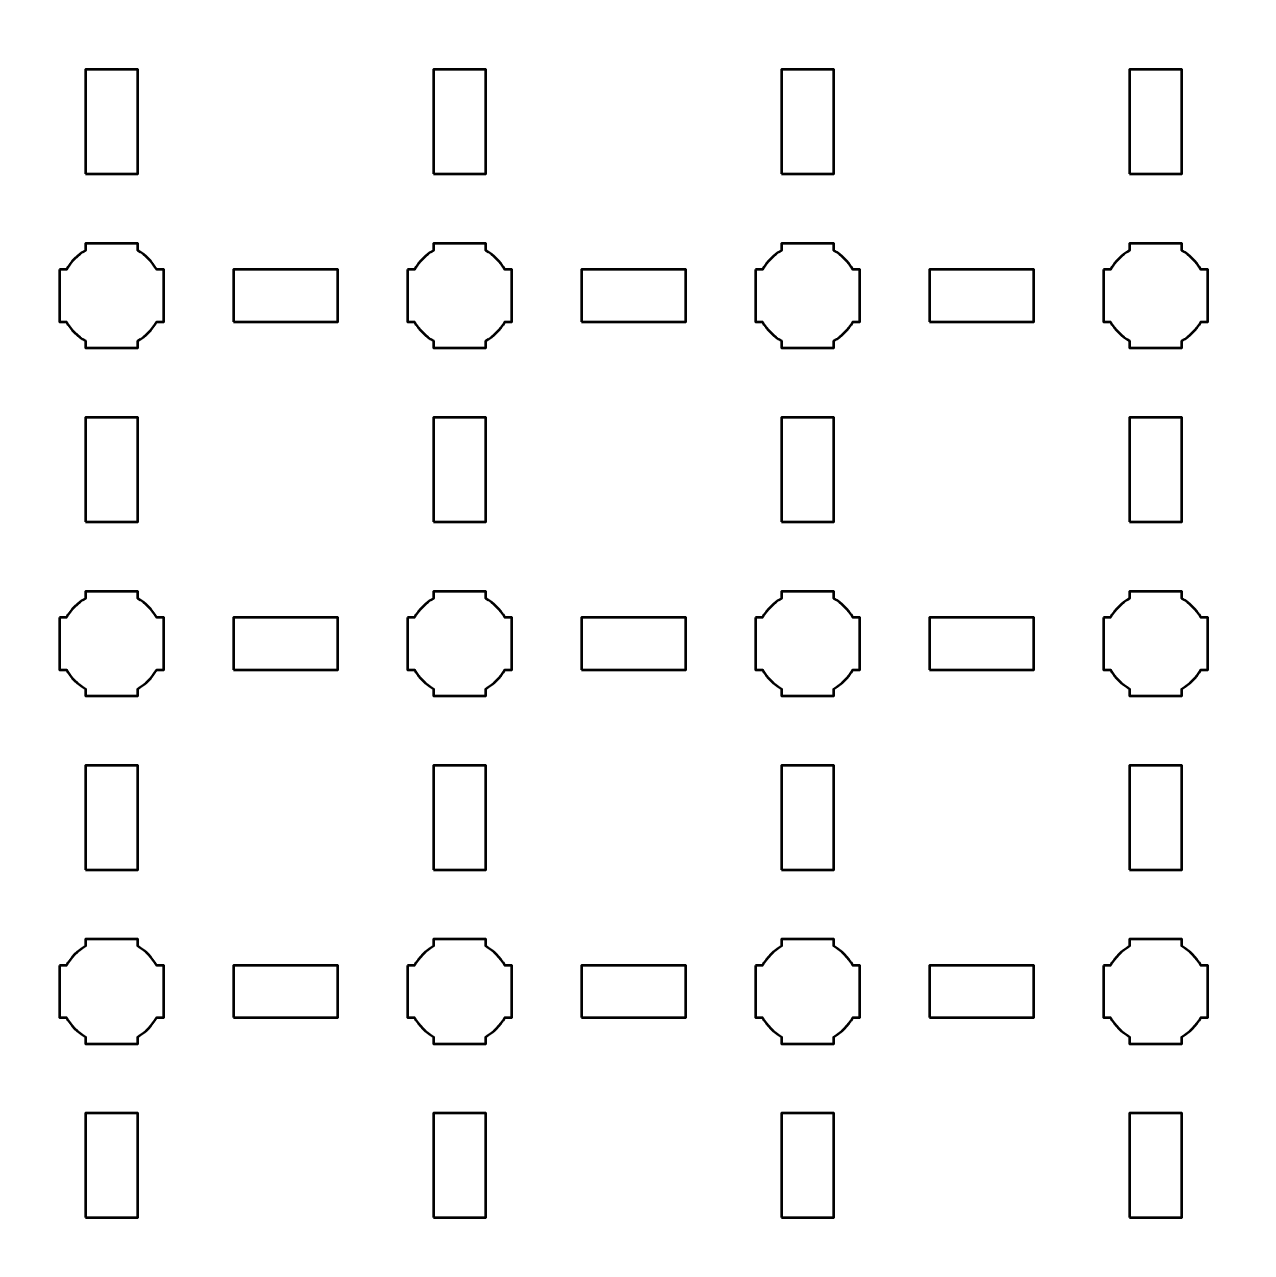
# Model space of a CAD drawing. Header units: centimetres. Extents: x -40.1 to 19.1, y -44.5 to 14.8.
# Drawn here: x -26 to -18.95, y 0.65 to 7.71 of the extents above; entities that cross this region are included whole.
import ezdxf

# ---------------------------------------------------------------- set-up
doc = ezdxf.new("R2010")
doc.units = ezdxf.units.CM
doc.header["$MEASUREMENT"] = 0
doc.layers.add('Layer 1', color=7, linetype='Continuous')

msp = doc.modelspace()

# ---------------------------------------------------------------- linework, layer by layer
at = {"layer": 'Layer 1', "lineweight": 53}
for points in [[(-25.65, 6.85), (-25.35, 6.85), (-25.35, 7.45), (-25.65, 7.45), (-25.65, 6.85)], [(-23.65, 6.85), (-23.35, 6.85), (-23.35, 7.45), (-23.65, 7.45), (-23.65, 6.85)], [(-21.65, 6.85), (-21.35, 6.85), (-21.35, 7.45), (-21.65, 7.45), (-21.65, 6.85)], [(-19.65, 6.85), (-19.35, 6.85), (-19.35, 7.45), (-19.65, 7.45), (-19.65, 6.85)], [(-24.8, 6), (-24.2, 6), (-24.2, 6.3), (-24.8, 6.3), (-24.8, 6)], [(-22.8, 6), (-22.2, 6), (-22.2, 6.3), (-22.8, 6.3), (-22.8, 6)], [(-20.8, 6), (-20.2, 6), (-20.2, 6.3), (-20.8, 6.3), (-20.8, 6)], [(-25.65, 4.85), (-25.35, 4.85), (-25.35, 5.45), (-25.65, 5.45), (-25.65, 4.85)], [(-23.65, 4.85), (-23.35, 4.85), (-23.35, 5.45), (-23.65, 5.45), (-23.65, 4.85)], [(-21.65, 4.85), (-21.35, 4.85), (-21.35, 5.45), (-21.65, 5.45), (-21.65, 4.85)], [(-19.65, 4.85), (-19.35, 4.85), (-19.35, 5.45), (-19.65, 5.45), (-19.65, 4.85)], [(-24.8, 4), (-24.2, 4), (-24.2, 4.3), (-24.8, 4.3), (-24.8, 4)], [(-22.8, 4), (-22.2, 4), (-22.2, 4.3), (-22.8, 4.3), (-22.8, 4)], [(-20.8, 4), (-20.2, 4), (-20.2, 4.3), (-20.8, 4.3), (-20.8, 4)], [(-25.65, 2.85), (-25.35, 2.85), (-25.35, 3.45), (-25.65, 3.45), (-25.65, 2.85)], [(-23.65, 2.85), (-23.35, 2.85), (-23.35, 3.45), (-23.65, 3.45), (-23.65, 2.85)], [(-21.65, 2.85), (-21.35, 2.85), (-21.35, 3.45), (-21.65, 3.45), (-21.65, 2.85)], [(-19.65, 2.85), (-19.35, 2.85), (-19.35, 3.45), (-19.65, 3.45), (-19.65, 2.85)], [(-24.8, 2), (-24.2, 2), (-24.2, 2.3), (-24.8, 2.3), (-24.8, 2)], [(-22.8, 2), (-22.2, 2), (-22.2, 2.3), (-22.8, 2.3), (-22.8, 2)], [(-20.8, 2), (-20.2, 2), (-20.2, 2.3), (-20.8, 2.3), (-20.8, 2)], [(-25.65, 0.85), (-25.35, 0.85), (-25.35, 1.45), (-25.65, 1.45), (-25.65, 0.85)], [(-23.65, 0.85), (-23.35, 0.85), (-23.35, 1.45), (-23.65, 1.45), (-23.65, 0.85)], [(-21.65, 0.85), (-21.35, 0.85), (-21.35, 1.45), (-21.65, 1.45), (-21.65, 0.85)], [(-19.65, 0.85), (-19.35, 0.85), (-19.35, 1.45), (-19.65, 1.45), (-19.65, 0.85)]]:
    msp.add_lwpolyline(points, close=True, dxfattribs=at)
for points, knots in [([(-40.15, -44), (-40.15, -44), (-40.15, 14.3), (-40.15, 14.3), (-40.15, 14.3), (-40.15, 14.57609), (-39.92609, 14.8), (-39.65, 14.8), (-39.65, 14.8), (-39.65, 14.8), (18.65, 14.8), (18.65, 14.8), (18.65, 14.8), (18.92609, 14.8), (19.15, 14.57609), (19.15, 14.3), (19.15, 14.3), (19.15, 14.3), (19.15, -44), (19.15, -44), (19.15, -44), (19.15, -44.27609), (18.92609, -44.5), (18.65, -44.5), (18.65, -44.5), (18.65, -44.5), (-39.65, -44.5), (-39.65, -44.5), (-39.65, -44.5), (-39.92609, -44.5), (-40.15, -44.27609), (-40.15, -44)], [0, 0, 0, 0, 0.125, 0.125, 0.125, 0.125, 0.25, 0.25, 0.25, 0.25, 0.375, 0.375, 0.375, 0.375, 0.5, 0.5, 0.5, 0.5, 0.625, 0.625, 0.625, 0.625, 0.75, 0.75, 0.75, 0.75, 0.875, 0.875, 0.875, 0.875, 1, 1, 1, 1]), ([(-25.8, 6.3), (-25.8, 6.3), (-25.75985, 6.3), (-25.75985, 6.3), (-25.75985, 6.3), (-25.7335, 6.34553), (-25.69553, 6.3835), (-25.65, 6.40985), (-25.65, 6.40985), (-25.65, 6.40985), (-25.65, 6.45), (-25.65, 6.45), (-25.65, 6.45), (-25.65, 6.45), (-25.5, 6.45), (-25.5, 6.45), (-25.5, 6.45), (-25.5, 6.45), (-25.35, 6.45), (-25.35, 6.45), (-25.35, 6.45), (-25.35, 6.45), (-25.35, 6.40985), (-25.35, 6.40985), (-25.35, 6.40985), (-25.30447, 6.3835), (-25.2665, 6.34553), (-25.24015, 6.3), (-25.24015, 6.3), (-25.24015, 6.3), (-25.2, 6.3), (-25.2, 6.3), (-25.2, 6.3), (-25.2, 6.3), (-25.2, 6.15), (-25.2, 6.15), (-25.2, 6.15), (-25.2, 6.15), (-25.2, 6), (-25.2, 6), (-25.2, 6), (-25.2, 6), (-25.24015, 6), (-25.24015, 6), (-25.24015, 6), (-25.2665, 5.95447), (-25.30447, 5.9165), (-25.35, 5.89015), (-25.35, 5.89015), (-25.35, 5.89015), (-25.35, 5.85), (-25.35, 5.85), (-25.35, 5.85), (-25.35, 5.85), (-25.5, 5.85), (-25.5, 5.85), (-25.5, 5.85), (-25.5, 5.85), (-25.65, 5.85), (-25.65, 5.85), (-25.65, 5.85), (-25.65, 5.85), (-25.65, 5.89015), (-25.65, 5.89015), (-25.65, 5.89015), (-25.69553, 5.9165), (-25.7335, 5.95447), (-25.75985, 6), (-25.75985, 6), (-25.75985, 6), (-25.8, 6), (-25.8, 6), (-25.8, 6), (-25.8, 6), (-25.8, 6.15), (-25.8, 6.15), (-25.8, 6.15), (-25.8, 6.15), (-25.8, 6.3), (-25.8, 6.3)], [0, 0, 0, 0, 0.05, 0.05, 0.05, 0.05, 0.1, 0.1, 0.1, 0.1, 0.15, 0.15, 0.15, 0.15, 0.2, 0.2, 0.2, 0.2, 0.25, 0.25, 0.25, 0.25, 0.3, 0.3, 0.3, 0.3, 0.35, 0.35, 0.35, 0.35, 0.4, 0.4, 0.4, 0.4, 0.45, 0.45, 0.45, 0.45, 0.5, 0.5, 0.5, 0.5, 0.55, 0.55, 0.55, 0.55, 0.6, 0.6, 0.6, 0.6, 0.65, 0.65, 0.65, 0.65, 0.7, 0.7, 0.7, 0.7, 0.75, 0.75, 0.75, 0.75, 0.8, 0.8, 0.8, 0.8, 0.85, 0.85, 0.85, 0.85, 0.9, 0.9, 0.9, 0.9, 0.95, 0.95, 0.95, 0.95, 1, 1, 1, 1]), ([(-23.8, 6.3), (-23.8, 6.3), (-23.75985, 6.3), (-23.75985, 6.3), (-23.75985, 6.3), (-23.7335, 6.34553), (-23.69553, 6.3835), (-23.65, 6.40985), (-23.65, 6.40985), (-23.65, 6.40985), (-23.65, 6.45), (-23.65, 6.45), (-23.65, 6.45), (-23.65, 6.45), (-23.5, 6.45), (-23.5, 6.45), (-23.5, 6.45), (-23.5, 6.45), (-23.35, 6.45), (-23.35, 6.45), (-23.35, 6.45), (-23.35, 6.45), (-23.35, 6.40985), (-23.35, 6.40985), (-23.35, 6.40985), (-23.30447, 6.3835), (-23.2665, 6.34553), (-23.24015, 6.3), (-23.24015, 6.3), (-23.24015, 6.3), (-23.2, 6.3), (-23.2, 6.3), (-23.2, 6.3), (-23.2, 6.3), (-23.2, 6.15), (-23.2, 6.15), (-23.2, 6.15), (-23.2, 6.15), (-23.2, 6), (-23.2, 6), (-23.2, 6), (-23.2, 6), (-23.24015, 6), (-23.24015, 6), (-23.24015, 6), (-23.2665, 5.95447), (-23.30447, 5.9165), (-23.35, 5.89015), (-23.35, 5.89015), (-23.35, 5.89015), (-23.35, 5.85), (-23.35, 5.85), (-23.35, 5.85), (-23.35, 5.85), (-23.5, 5.85), (-23.5, 5.85), (-23.5, 5.85), (-23.5, 5.85), (-23.65, 5.85), (-23.65, 5.85), (-23.65, 5.85), (-23.65, 5.85), (-23.65, 5.89015), (-23.65, 5.89015), (-23.65, 5.89015), (-23.69553, 5.9165), (-23.7335, 5.95447), (-23.75985, 6), (-23.75985, 6), (-23.75985, 6), (-23.8, 6), (-23.8, 6), (-23.8, 6), (-23.8, 6), (-23.8, 6.15), (-23.8, 6.15), (-23.8, 6.15), (-23.8, 6.15), (-23.8, 6.3), (-23.8, 6.3)], [0, 0, 0, 0, 0.05, 0.05, 0.05, 0.05, 0.1, 0.1, 0.1, 0.1, 0.15, 0.15, 0.15, 0.15, 0.2, 0.2, 0.2, 0.2, 0.25, 0.25, 0.25, 0.25, 0.3, 0.3, 0.3, 0.3, 0.35, 0.35, 0.35, 0.35, 0.4, 0.4, 0.4, 0.4, 0.45, 0.45, 0.45, 0.45, 0.5, 0.5, 0.5, 0.5, 0.55, 0.55, 0.55, 0.55, 0.6, 0.6, 0.6, 0.6, 0.65, 0.65, 0.65, 0.65, 0.7, 0.7, 0.7, 0.7, 0.75, 0.75, 0.75, 0.75, 0.8, 0.8, 0.8, 0.8, 0.85, 0.85, 0.85, 0.85, 0.9, 0.9, 0.9, 0.9, 0.95, 0.95, 0.95, 0.95, 1, 1, 1, 1]), ([(-21.8, 6.3), (-21.8, 6.3), (-21.75985, 6.3), (-21.75985, 6.3), (-21.75985, 6.3), (-21.7335, 6.34553), (-21.69553, 6.3835), (-21.65, 6.40985), (-21.65, 6.40985), (-21.65, 6.40985), (-21.65, 6.45), (-21.65, 6.45), (-21.65, 6.45), (-21.65, 6.45), (-21.5, 6.45), (-21.5, 6.45), (-21.5, 6.45), (-21.5, 6.45), (-21.35, 6.45), (-21.35, 6.45), (-21.35, 6.45), (-21.35, 6.45), (-21.35, 6.40985), (-21.35, 6.40985), (-21.35, 6.40985), (-21.30447, 6.3835), (-21.2665, 6.34553), (-21.24015, 6.3), (-21.24015, 6.3), (-21.24015, 6.3), (-21.2, 6.3), (-21.2, 6.3), (-21.2, 6.3), (-21.2, 6.3), (-21.2, 6.15), (-21.2, 6.15), (-21.2, 6.15), (-21.2, 6.15), (-21.2, 6), (-21.2, 6), (-21.2, 6), (-21.2, 6), (-21.24015, 6), (-21.24015, 6), (-21.24015, 6), (-21.2665, 5.95447), (-21.30447, 5.9165), (-21.35, 5.89015), (-21.35, 5.89015), (-21.35, 5.89015), (-21.35, 5.85), (-21.35, 5.85), (-21.35, 5.85), (-21.35, 5.85), (-21.5, 5.85), (-21.5, 5.85), (-21.5, 5.85), (-21.5, 5.85), (-21.65, 5.85), (-21.65, 5.85), (-21.65, 5.85), (-21.65, 5.85), (-21.65, 5.89015), (-21.65, 5.89015), (-21.65, 5.89015), (-21.69553, 5.9165), (-21.7335, 5.95447), (-21.75985, 6), (-21.75985, 6), (-21.75985, 6), (-21.8, 6), (-21.8, 6), (-21.8, 6), (-21.8, 6), (-21.8, 6.15), (-21.8, 6.15), (-21.8, 6.15), (-21.8, 6.15), (-21.8, 6.3), (-21.8, 6.3)], [0, 0, 0, 0, 0.05, 0.05, 0.05, 0.05, 0.1, 0.1, 0.1, 0.1, 0.15, 0.15, 0.15, 0.15, 0.2, 0.2, 0.2, 0.2, 0.25, 0.25, 0.25, 0.25, 0.3, 0.3, 0.3, 0.3, 0.35, 0.35, 0.35, 0.35, 0.4, 0.4, 0.4, 0.4, 0.45, 0.45, 0.45, 0.45, 0.5, 0.5, 0.5, 0.5, 0.55, 0.55, 0.55, 0.55, 0.6, 0.6, 0.6, 0.6, 0.65, 0.65, 0.65, 0.65, 0.7, 0.7, 0.7, 0.7, 0.75, 0.75, 0.75, 0.75, 0.8, 0.8, 0.8, 0.8, 0.85, 0.85, 0.85, 0.85, 0.9, 0.9, 0.9, 0.9, 0.95, 0.95, 0.95, 0.95, 1, 1, 1, 1]), ([(-19.8, 6.3), (-19.8, 6.3), (-19.75985, 6.3), (-19.75985, 6.3), (-19.75985, 6.3), (-19.7335, 6.34553), (-19.69553, 6.3835), (-19.65, 6.40985), (-19.65, 6.40985), (-19.65, 6.40985), (-19.65, 6.45), (-19.65, 6.45), (-19.65, 6.45), (-19.65, 6.45), (-19.5, 6.45), (-19.5, 6.45), (-19.5, 6.45), (-19.5, 6.45), (-19.35, 6.45), (-19.35, 6.45), (-19.35, 6.45), (-19.35, 6.45), (-19.35, 6.40985), (-19.35, 6.40985), (-19.35, 6.40985), (-19.30447, 6.3835), (-19.2665, 6.34553), (-19.24015, 6.3), (-19.24015, 6.3), (-19.24015, 6.3), (-19.2, 6.3), (-19.2, 6.3), (-19.2, 6.3), (-19.2, 6.3), (-19.2, 6.15), (-19.2, 6.15), (-19.2, 6.15), (-19.2, 6.15), (-19.2, 6), (-19.2, 6), (-19.2, 6), (-19.2, 6), (-19.24015, 6), (-19.24015, 6), (-19.24015, 6), (-19.2665, 5.95447), (-19.30447, 5.9165), (-19.35, 5.89015), (-19.35, 5.89015), (-19.35, 5.89015), (-19.35, 5.85), (-19.35, 5.85), (-19.35, 5.85), (-19.35, 5.85), (-19.5, 5.85), (-19.5, 5.85), (-19.5, 5.85), (-19.5, 5.85), (-19.65, 5.85), (-19.65, 5.85), (-19.65, 5.85), (-19.65, 5.85), (-19.65, 5.89015), (-19.65, 5.89015), (-19.65, 5.89015), (-19.69553, 5.9165), (-19.7335, 5.95447), (-19.75985, 6), (-19.75985, 6), (-19.75985, 6), (-19.8, 6), (-19.8, 6), (-19.8, 6), (-19.8, 6), (-19.8, 6.15), (-19.8, 6.15), (-19.8, 6.15), (-19.8, 6.15), (-19.8, 6.3), (-19.8, 6.3)], [0, 0, 0, 0, 0.05, 0.05, 0.05, 0.05, 0.1, 0.1, 0.1, 0.1, 0.15, 0.15, 0.15, 0.15, 0.2, 0.2, 0.2, 0.2, 0.25, 0.25, 0.25, 0.25, 0.3, 0.3, 0.3, 0.3, 0.35, 0.35, 0.35, 0.35, 0.4, 0.4, 0.4, 0.4, 0.45, 0.45, 0.45, 0.45, 0.5, 0.5, 0.5, 0.5, 0.55, 0.55, 0.55, 0.55, 0.6, 0.6, 0.6, 0.6, 0.65, 0.65, 0.65, 0.65, 0.7, 0.7, 0.7, 0.7, 0.75, 0.75, 0.75, 0.75, 0.8, 0.8, 0.8, 0.8, 0.85, 0.85, 0.85, 0.85, 0.9, 0.9, 0.9, 0.9, 0.95, 0.95, 0.95, 0.95, 1, 1, 1, 1]), ([(-25.8, 4.3), (-25.8, 4.3), (-25.75985, 4.3), (-25.75985, 4.3), (-25.75985, 4.3), (-25.7335, 4.34553), (-25.69553, 4.3835), (-25.65, 4.40985), (-25.65, 4.40985), (-25.65, 4.40985), (-25.65, 4.45), (-25.65, 4.45), (-25.65, 4.45), (-25.65, 4.45), (-25.5, 4.45), (-25.5, 4.45), (-25.5, 4.45), (-25.5, 4.45), (-25.35, 4.45), (-25.35, 4.45), (-25.35, 4.45), (-25.35, 4.45), (-25.35, 4.40985), (-25.35, 4.40985), (-25.35, 4.40985), (-25.30447, 4.3835), (-25.2665, 4.34553), (-25.24015, 4.3), (-25.24015, 4.3), (-25.24015, 4.3), (-25.2, 4.3), (-25.2, 4.3), (-25.2, 4.3), (-25.2, 4.3), (-25.2, 4.15), (-25.2, 4.15), (-25.2, 4.15), (-25.2, 4.15), (-25.2, 4), (-25.2, 4), (-25.2, 4), (-25.2, 4), (-25.24015, 4), (-25.24015, 4), (-25.24015, 4), (-25.2665, 3.95447), (-25.30447, 3.9165), (-25.35, 3.89015), (-25.35, 3.89015), (-25.35, 3.89015), (-25.35, 3.85), (-25.35, 3.85), (-25.35, 3.85), (-25.35, 3.85), (-25.5, 3.85), (-25.5, 3.85), (-25.5, 3.85), (-25.5, 3.85), (-25.65, 3.85), (-25.65, 3.85), (-25.65, 3.85), (-25.65, 3.85), (-25.65, 3.89015), (-25.65, 3.89015), (-25.65, 3.89015), (-25.69553, 3.9165), (-25.7335, 3.95447), (-25.75985, 4), (-25.75985, 4), (-25.75985, 4), (-25.8, 4), (-25.8, 4), (-25.8, 4), (-25.8, 4), (-25.8, 4.15), (-25.8, 4.15), (-25.8, 4.15), (-25.8, 4.15), (-25.8, 4.3), (-25.8, 4.3)], [0, 0, 0, 0, 0.05, 0.05, 0.05, 0.05, 0.1, 0.1, 0.1, 0.1, 0.15, 0.15, 0.15, 0.15, 0.2, 0.2, 0.2, 0.2, 0.25, 0.25, 0.25, 0.25, 0.3, 0.3, 0.3, 0.3, 0.35, 0.35, 0.35, 0.35, 0.4, 0.4, 0.4, 0.4, 0.45, 0.45, 0.45, 0.45, 0.5, 0.5, 0.5, 0.5, 0.55, 0.55, 0.55, 0.55, 0.6, 0.6, 0.6, 0.6, 0.65, 0.65, 0.65, 0.65, 0.7, 0.7, 0.7, 0.7, 0.75, 0.75, 0.75, 0.75, 0.8, 0.8, 0.8, 0.8, 0.85, 0.85, 0.85, 0.85, 0.9, 0.9, 0.9, 0.9, 0.95, 0.95, 0.95, 0.95, 1, 1, 1, 1]), ([(-23.8, 4.3), (-23.8, 4.3), (-23.75985, 4.3), (-23.75985, 4.3), (-23.75985, 4.3), (-23.7335, 4.34553), (-23.69553, 4.3835), (-23.65, 4.40985), (-23.65, 4.40985), (-23.65, 4.40985), (-23.65, 4.45), (-23.65, 4.45), (-23.65, 4.45), (-23.65, 4.45), (-23.5, 4.45), (-23.5, 4.45), (-23.5, 4.45), (-23.5, 4.45), (-23.35, 4.45), (-23.35, 4.45), (-23.35, 4.45), (-23.35, 4.45), (-23.35, 4.40985), (-23.35, 4.40985), (-23.35, 4.40985), (-23.30447, 4.3835), (-23.2665, 4.34553), (-23.24015, 4.3), (-23.24015, 4.3), (-23.24015, 4.3), (-23.2, 4.3), (-23.2, 4.3), (-23.2, 4.3), (-23.2, 4.3), (-23.2, 4.15), (-23.2, 4.15), (-23.2, 4.15), (-23.2, 4.15), (-23.2, 4), (-23.2, 4), (-23.2, 4), (-23.2, 4), (-23.24015, 4), (-23.24015, 4), (-23.24015, 4), (-23.2665, 3.95447), (-23.30447, 3.9165), (-23.35, 3.89015), (-23.35, 3.89015), (-23.35, 3.89015), (-23.35, 3.85), (-23.35, 3.85), (-23.35, 3.85), (-23.35, 3.85), (-23.5, 3.85), (-23.5, 3.85), (-23.5, 3.85), (-23.5, 3.85), (-23.65, 3.85), (-23.65, 3.85), (-23.65, 3.85), (-23.65, 3.85), (-23.65, 3.89015), (-23.65, 3.89015), (-23.65, 3.89015), (-23.69553, 3.9165), (-23.7335, 3.95447), (-23.75985, 4), (-23.75985, 4), (-23.75985, 4), (-23.8, 4), (-23.8, 4), (-23.8, 4), (-23.8, 4), (-23.8, 4.15), (-23.8, 4.15), (-23.8, 4.15), (-23.8, 4.15), (-23.8, 4.3), (-23.8, 4.3)], [0, 0, 0, 0, 0.05, 0.05, 0.05, 0.05, 0.1, 0.1, 0.1, 0.1, 0.15, 0.15, 0.15, 0.15, 0.2, 0.2, 0.2, 0.2, 0.25, 0.25, 0.25, 0.25, 0.3, 0.3, 0.3, 0.3, 0.35, 0.35, 0.35, 0.35, 0.4, 0.4, 0.4, 0.4, 0.45, 0.45, 0.45, 0.45, 0.5, 0.5, 0.5, 0.5, 0.55, 0.55, 0.55, 0.55, 0.6, 0.6, 0.6, 0.6, 0.65, 0.65, 0.65, 0.65, 0.7, 0.7, 0.7, 0.7, 0.75, 0.75, 0.75, 0.75, 0.8, 0.8, 0.8, 0.8, 0.85, 0.85, 0.85, 0.85, 0.9, 0.9, 0.9, 0.9, 0.95, 0.95, 0.95, 0.95, 1, 1, 1, 1]), ([(-21.8, 4.3), (-21.8, 4.3), (-21.75985, 4.3), (-21.75985, 4.3), (-21.75985, 4.3), (-21.7335, 4.34553), (-21.69553, 4.3835), (-21.65, 4.40985), (-21.65, 4.40985), (-21.65, 4.40985), (-21.65, 4.45), (-21.65, 4.45), (-21.65, 4.45), (-21.65, 4.45), (-21.5, 4.45), (-21.5, 4.45), (-21.5, 4.45), (-21.5, 4.45), (-21.35, 4.45), (-21.35, 4.45), (-21.35, 4.45), (-21.35, 4.45), (-21.35, 4.40985), (-21.35, 4.40985), (-21.35, 4.40985), (-21.30447, 4.3835), (-21.2665, 4.34553), (-21.24015, 4.3), (-21.24015, 4.3), (-21.24015, 4.3), (-21.2, 4.3), (-21.2, 4.3), (-21.2, 4.3), (-21.2, 4.3), (-21.2, 4.15), (-21.2, 4.15), (-21.2, 4.15), (-21.2, 4.15), (-21.2, 4), (-21.2, 4), (-21.2, 4), (-21.2, 4), (-21.24015, 4), (-21.24015, 4), (-21.24015, 4), (-21.2665, 3.95447), (-21.30447, 3.9165), (-21.35, 3.89015), (-21.35, 3.89015), (-21.35, 3.89015), (-21.35, 3.85), (-21.35, 3.85), (-21.35, 3.85), (-21.35, 3.85), (-21.5, 3.85), (-21.5, 3.85), (-21.5, 3.85), (-21.5, 3.85), (-21.65, 3.85), (-21.65, 3.85), (-21.65, 3.85), (-21.65, 3.85), (-21.65, 3.89015), (-21.65, 3.89015), (-21.65, 3.89015), (-21.69553, 3.9165), (-21.7335, 3.95447), (-21.75985, 4), (-21.75985, 4), (-21.75985, 4), (-21.8, 4), (-21.8, 4), (-21.8, 4), (-21.8, 4), (-21.8, 4.15), (-21.8, 4.15), (-21.8, 4.15), (-21.8, 4.15), (-21.8, 4.3), (-21.8, 4.3)], [0, 0, 0, 0, 0.05, 0.05, 0.05, 0.05, 0.1, 0.1, 0.1, 0.1, 0.15, 0.15, 0.15, 0.15, 0.2, 0.2, 0.2, 0.2, 0.25, 0.25, 0.25, 0.25, 0.3, 0.3, 0.3, 0.3, 0.35, 0.35, 0.35, 0.35, 0.4, 0.4, 0.4, 0.4, 0.45, 0.45, 0.45, 0.45, 0.5, 0.5, 0.5, 0.5, 0.55, 0.55, 0.55, 0.55, 0.6, 0.6, 0.6, 0.6, 0.65, 0.65, 0.65, 0.65, 0.7, 0.7, 0.7, 0.7, 0.75, 0.75, 0.75, 0.75, 0.8, 0.8, 0.8, 0.8, 0.85, 0.85, 0.85, 0.85, 0.9, 0.9, 0.9, 0.9, 0.95, 0.95, 0.95, 0.95, 1, 1, 1, 1]), ([(-19.8, 4.3), (-19.8, 4.3), (-19.75985, 4.3), (-19.75985, 4.3), (-19.75985, 4.3), (-19.7335, 4.34553), (-19.69553, 4.3835), (-19.65, 4.40985), (-19.65, 4.40985), (-19.65, 4.40985), (-19.65, 4.45), (-19.65, 4.45), (-19.65, 4.45), (-19.65, 4.45), (-19.5, 4.45), (-19.5, 4.45), (-19.5, 4.45), (-19.5, 4.45), (-19.35, 4.45), (-19.35, 4.45), (-19.35, 4.45), (-19.35, 4.45), (-19.35, 4.40985), (-19.35, 4.40985), (-19.35, 4.40985), (-19.30447, 4.3835), (-19.2665, 4.34553), (-19.24015, 4.3), (-19.24015, 4.3), (-19.24015, 4.3), (-19.2, 4.3), (-19.2, 4.3), (-19.2, 4.3), (-19.2, 4.3), (-19.2, 4.15), (-19.2, 4.15), (-19.2, 4.15), (-19.2, 4.15), (-19.2, 4), (-19.2, 4), (-19.2, 4), (-19.2, 4), (-19.24015, 4), (-19.24015, 4), (-19.24015, 4), (-19.2665, 3.95447), (-19.30447, 3.9165), (-19.35, 3.89015), (-19.35, 3.89015), (-19.35, 3.89015), (-19.35, 3.85), (-19.35, 3.85), (-19.35, 3.85), (-19.35, 3.85), (-19.5, 3.85), (-19.5, 3.85), (-19.5, 3.85), (-19.5, 3.85), (-19.65, 3.85), (-19.65, 3.85), (-19.65, 3.85), (-19.65, 3.85), (-19.65, 3.89015), (-19.65, 3.89015), (-19.65, 3.89015), (-19.69553, 3.9165), (-19.7335, 3.95447), (-19.75985, 4), (-19.75985, 4), (-19.75985, 4), (-19.8, 4), (-19.8, 4), (-19.8, 4), (-19.8, 4), (-19.8, 4.15), (-19.8, 4.15), (-19.8, 4.15), (-19.8, 4.15), (-19.8, 4.3), (-19.8, 4.3)], [0, 0, 0, 0, 0.05, 0.05, 0.05, 0.05, 0.1, 0.1, 0.1, 0.1, 0.15, 0.15, 0.15, 0.15, 0.2, 0.2, 0.2, 0.2, 0.25, 0.25, 0.25, 0.25, 0.3, 0.3, 0.3, 0.3, 0.35, 0.35, 0.35, 0.35, 0.4, 0.4, 0.4, 0.4, 0.45, 0.45, 0.45, 0.45, 0.5, 0.5, 0.5, 0.5, 0.55, 0.55, 0.55, 0.55, 0.6, 0.6, 0.6, 0.6, 0.65, 0.65, 0.65, 0.65, 0.7, 0.7, 0.7, 0.7, 0.75, 0.75, 0.75, 0.75, 0.8, 0.8, 0.8, 0.8, 0.85, 0.85, 0.85, 0.85, 0.9, 0.9, 0.9, 0.9, 0.95, 0.95, 0.95, 0.95, 1, 1, 1, 1]), ([(-25.8, 2.3), (-25.8, 2.3), (-25.75985, 2.3), (-25.75985, 2.3), (-25.75985, 2.3), (-25.7335, 2.34553), (-25.69553, 2.3835), (-25.65, 2.40985), (-25.65, 2.40985), (-25.65, 2.40985), (-25.65, 2.45), (-25.65, 2.45), (-25.65, 2.45), (-25.65, 2.45), (-25.5, 2.45), (-25.5, 2.45), (-25.5, 2.45), (-25.5, 2.45), (-25.35, 2.45), (-25.35, 2.45), (-25.35, 2.45), (-25.35, 2.45), (-25.35, 2.40985), (-25.35, 2.40985), (-25.35, 2.40985), (-25.30447, 2.3835), (-25.2665, 2.34553), (-25.24015, 2.3), (-25.24015, 2.3), (-25.24015, 2.3), (-25.2, 2.3), (-25.2, 2.3), (-25.2, 2.3), (-25.2, 2.3), (-25.2, 2.15), (-25.2, 2.15), (-25.2, 2.15), (-25.2, 2.15), (-25.2, 2), (-25.2, 2), (-25.2, 2), (-25.2, 2), (-25.24015, 2), (-25.24015, 2), (-25.24015, 2), (-25.2665, 1.95447), (-25.30447, 1.9165), (-25.35, 1.89015), (-25.35, 1.89015), (-25.35, 1.89015), (-25.35, 1.85), (-25.35, 1.85), (-25.35, 1.85), (-25.35, 1.85), (-25.5, 1.85), (-25.5, 1.85), (-25.5, 1.85), (-25.5, 1.85), (-25.65, 1.85), (-25.65, 1.85), (-25.65, 1.85), (-25.65, 1.85), (-25.65, 1.89015), (-25.65, 1.89015), (-25.65, 1.89015), (-25.69553, 1.9165), (-25.7335, 1.95447), (-25.75985, 2), (-25.75985, 2), (-25.75985, 2), (-25.8, 2), (-25.8, 2), (-25.8, 2), (-25.8, 2), (-25.8, 2.15), (-25.8, 2.15), (-25.8, 2.15), (-25.8, 2.15), (-25.8, 2.3), (-25.8, 2.3)], [0, 0, 0, 0, 0.05, 0.05, 0.05, 0.05, 0.1, 0.1, 0.1, 0.1, 0.15, 0.15, 0.15, 0.15, 0.2, 0.2, 0.2, 0.2, 0.25, 0.25, 0.25, 0.25, 0.3, 0.3, 0.3, 0.3, 0.35, 0.35, 0.35, 0.35, 0.4, 0.4, 0.4, 0.4, 0.45, 0.45, 0.45, 0.45, 0.5, 0.5, 0.5, 0.5, 0.55, 0.55, 0.55, 0.55, 0.6, 0.6, 0.6, 0.6, 0.65, 0.65, 0.65, 0.65, 0.7, 0.7, 0.7, 0.7, 0.75, 0.75, 0.75, 0.75, 0.8, 0.8, 0.8, 0.8, 0.85, 0.85, 0.85, 0.85, 0.9, 0.9, 0.9, 0.9, 0.95, 0.95, 0.95, 0.95, 1, 1, 1, 1]), ([(-23.8, 2.3), (-23.8, 2.3), (-23.75985, 2.3), (-23.75985, 2.3), (-23.75985, 2.3), (-23.7335, 2.34553), (-23.69553, 2.3835), (-23.65, 2.40985), (-23.65, 2.40985), (-23.65, 2.40985), (-23.65, 2.45), (-23.65, 2.45), (-23.65, 2.45), (-23.65, 2.45), (-23.5, 2.45), (-23.5, 2.45), (-23.5, 2.45), (-23.5, 2.45), (-23.35, 2.45), (-23.35, 2.45), (-23.35, 2.45), (-23.35, 2.45), (-23.35, 2.40985), (-23.35, 2.40985), (-23.35, 2.40985), (-23.30447, 2.3835), (-23.2665, 2.34553), (-23.24015, 2.3), (-23.24015, 2.3), (-23.24015, 2.3), (-23.2, 2.3), (-23.2, 2.3), (-23.2, 2.3), (-23.2, 2.3), (-23.2, 2.15), (-23.2, 2.15), (-23.2, 2.15), (-23.2, 2.15), (-23.2, 2), (-23.2, 2), (-23.2, 2), (-23.2, 2), (-23.24015, 2), (-23.24015, 2), (-23.24015, 2), (-23.2665, 1.95447), (-23.30447, 1.9165), (-23.35, 1.89015), (-23.35, 1.89015), (-23.35, 1.89015), (-23.35, 1.85), (-23.35, 1.85), (-23.35, 1.85), (-23.35, 1.85), (-23.5, 1.85), (-23.5, 1.85), (-23.5, 1.85), (-23.5, 1.85), (-23.65, 1.85), (-23.65, 1.85), (-23.65, 1.85), (-23.65, 1.85), (-23.65, 1.89015), (-23.65, 1.89015), (-23.65, 1.89015), (-23.69553, 1.9165), (-23.7335, 1.95447), (-23.75985, 2), (-23.75985, 2), (-23.75985, 2), (-23.8, 2), (-23.8, 2), (-23.8, 2), (-23.8, 2), (-23.8, 2.15), (-23.8, 2.15), (-23.8, 2.15), (-23.8, 2.15), (-23.8, 2.3), (-23.8, 2.3)], [0, 0, 0, 0, 0.05, 0.05, 0.05, 0.05, 0.1, 0.1, 0.1, 0.1, 0.15, 0.15, 0.15, 0.15, 0.2, 0.2, 0.2, 0.2, 0.25, 0.25, 0.25, 0.25, 0.3, 0.3, 0.3, 0.3, 0.35, 0.35, 0.35, 0.35, 0.4, 0.4, 0.4, 0.4, 0.45, 0.45, 0.45, 0.45, 0.5, 0.5, 0.5, 0.5, 0.55, 0.55, 0.55, 0.55, 0.6, 0.6, 0.6, 0.6, 0.65, 0.65, 0.65, 0.65, 0.7, 0.7, 0.7, 0.7, 0.75, 0.75, 0.75, 0.75, 0.8, 0.8, 0.8, 0.8, 0.85, 0.85, 0.85, 0.85, 0.9, 0.9, 0.9, 0.9, 0.95, 0.95, 0.95, 0.95, 1, 1, 1, 1]), ([(-21.8, 2.3), (-21.8, 2.3), (-21.75985, 2.3), (-21.75985, 2.3), (-21.75985, 2.3), (-21.7335, 2.34553), (-21.69553, 2.3835), (-21.65, 2.40985), (-21.65, 2.40985), (-21.65, 2.40985), (-21.65, 2.45), (-21.65, 2.45), (-21.65, 2.45), (-21.65, 2.45), (-21.5, 2.45), (-21.5, 2.45), (-21.5, 2.45), (-21.5, 2.45), (-21.35, 2.45), (-21.35, 2.45), (-21.35, 2.45), (-21.35, 2.45), (-21.35, 2.40985), (-21.35, 2.40985), (-21.35, 2.40985), (-21.30447, 2.3835), (-21.2665, 2.34553), (-21.24015, 2.3), (-21.24015, 2.3), (-21.24015, 2.3), (-21.2, 2.3), (-21.2, 2.3), (-21.2, 2.3), (-21.2, 2.3), (-21.2, 2.15), (-21.2, 2.15), (-21.2, 2.15), (-21.2, 2.15), (-21.2, 2), (-21.2, 2), (-21.2, 2), (-21.2, 2), (-21.24015, 2), (-21.24015, 2), (-21.24015, 2), (-21.2665, 1.95447), (-21.30447, 1.9165), (-21.35, 1.89015), (-21.35, 1.89015), (-21.35, 1.89015), (-21.35, 1.85), (-21.35, 1.85), (-21.35, 1.85), (-21.35, 1.85), (-21.5, 1.85), (-21.5, 1.85), (-21.5, 1.85), (-21.5, 1.85), (-21.65, 1.85), (-21.65, 1.85), (-21.65, 1.85), (-21.65, 1.85), (-21.65, 1.89015), (-21.65, 1.89015), (-21.65, 1.89015), (-21.69553, 1.9165), (-21.7335, 1.95447), (-21.75985, 2), (-21.75985, 2), (-21.75985, 2), (-21.8, 2), (-21.8, 2), (-21.8, 2), (-21.8, 2), (-21.8, 2.15), (-21.8, 2.15), (-21.8, 2.15), (-21.8, 2.15), (-21.8, 2.3), (-21.8, 2.3)], [0, 0, 0, 0, 0.05, 0.05, 0.05, 0.05, 0.1, 0.1, 0.1, 0.1, 0.15, 0.15, 0.15, 0.15, 0.2, 0.2, 0.2, 0.2, 0.25, 0.25, 0.25, 0.25, 0.3, 0.3, 0.3, 0.3, 0.35, 0.35, 0.35, 0.35, 0.4, 0.4, 0.4, 0.4, 0.45, 0.45, 0.45, 0.45, 0.5, 0.5, 0.5, 0.5, 0.55, 0.55, 0.55, 0.55, 0.6, 0.6, 0.6, 0.6, 0.65, 0.65, 0.65, 0.65, 0.7, 0.7, 0.7, 0.7, 0.75, 0.75, 0.75, 0.75, 0.8, 0.8, 0.8, 0.8, 0.85, 0.85, 0.85, 0.85, 0.9, 0.9, 0.9, 0.9, 0.95, 0.95, 0.95, 0.95, 1, 1, 1, 1]), ([(-19.8, 2.3), (-19.8, 2.3), (-19.75985, 2.3), (-19.75985, 2.3), (-19.75985, 2.3), (-19.7335, 2.34553), (-19.69553, 2.3835), (-19.65, 2.40985), (-19.65, 2.40985), (-19.65, 2.40985), (-19.65, 2.45), (-19.65, 2.45), (-19.65, 2.45), (-19.65, 2.45), (-19.5, 2.45), (-19.5, 2.45), (-19.5, 2.45), (-19.5, 2.45), (-19.35, 2.45), (-19.35, 2.45), (-19.35, 2.45), (-19.35, 2.45), (-19.35, 2.40985), (-19.35, 2.40985), (-19.35, 2.40985), (-19.30447, 2.3835), (-19.2665, 2.34553), (-19.24015, 2.3), (-19.24015, 2.3), (-19.24015, 2.3), (-19.2, 2.3), (-19.2, 2.3), (-19.2, 2.3), (-19.2, 2.3), (-19.2, 2.15), (-19.2, 2.15), (-19.2, 2.15), (-19.2, 2.15), (-19.2, 2), (-19.2, 2), (-19.2, 2), (-19.2, 2), (-19.24015, 2), (-19.24015, 2), (-19.24015, 2), (-19.2665, 1.95447), (-19.30447, 1.9165), (-19.35, 1.89015), (-19.35, 1.89015), (-19.35, 1.89015), (-19.35, 1.85), (-19.35, 1.85), (-19.35, 1.85), (-19.35, 1.85), (-19.5, 1.85), (-19.5, 1.85), (-19.5, 1.85), (-19.5, 1.85), (-19.65, 1.85), (-19.65, 1.85), (-19.65, 1.85), (-19.65, 1.85), (-19.65, 1.89015), (-19.65, 1.89015), (-19.65, 1.89015), (-19.69553, 1.9165), (-19.7335, 1.95447), (-19.75985, 2), (-19.75985, 2), (-19.75985, 2), (-19.8, 2), (-19.8, 2), (-19.8, 2), (-19.8, 2), (-19.8, 2.15), (-19.8, 2.15), (-19.8, 2.15), (-19.8, 2.15), (-19.8, 2.3), (-19.8, 2.3)], [0, 0, 0, 0, 0.05, 0.05, 0.05, 0.05, 0.1, 0.1, 0.1, 0.1, 0.15, 0.15, 0.15, 0.15, 0.2, 0.2, 0.2, 0.2, 0.25, 0.25, 0.25, 0.25, 0.3, 0.3, 0.3, 0.3, 0.35, 0.35, 0.35, 0.35, 0.4, 0.4, 0.4, 0.4, 0.45, 0.45, 0.45, 0.45, 0.5, 0.5, 0.5, 0.5, 0.55, 0.55, 0.55, 0.55, 0.6, 0.6, 0.6, 0.6, 0.65, 0.65, 0.65, 0.65, 0.7, 0.7, 0.7, 0.7, 0.75, 0.75, 0.75, 0.75, 0.8, 0.8, 0.8, 0.8, 0.85, 0.85, 0.85, 0.85, 0.9, 0.9, 0.9, 0.9, 0.95, 0.95, 0.95, 0.95, 1, 1, 1, 1])]:
    msp.add_open_spline(points, degree=3, knots=knots, dxfattribs=at)

doc.saveas('drawing.dxf')
